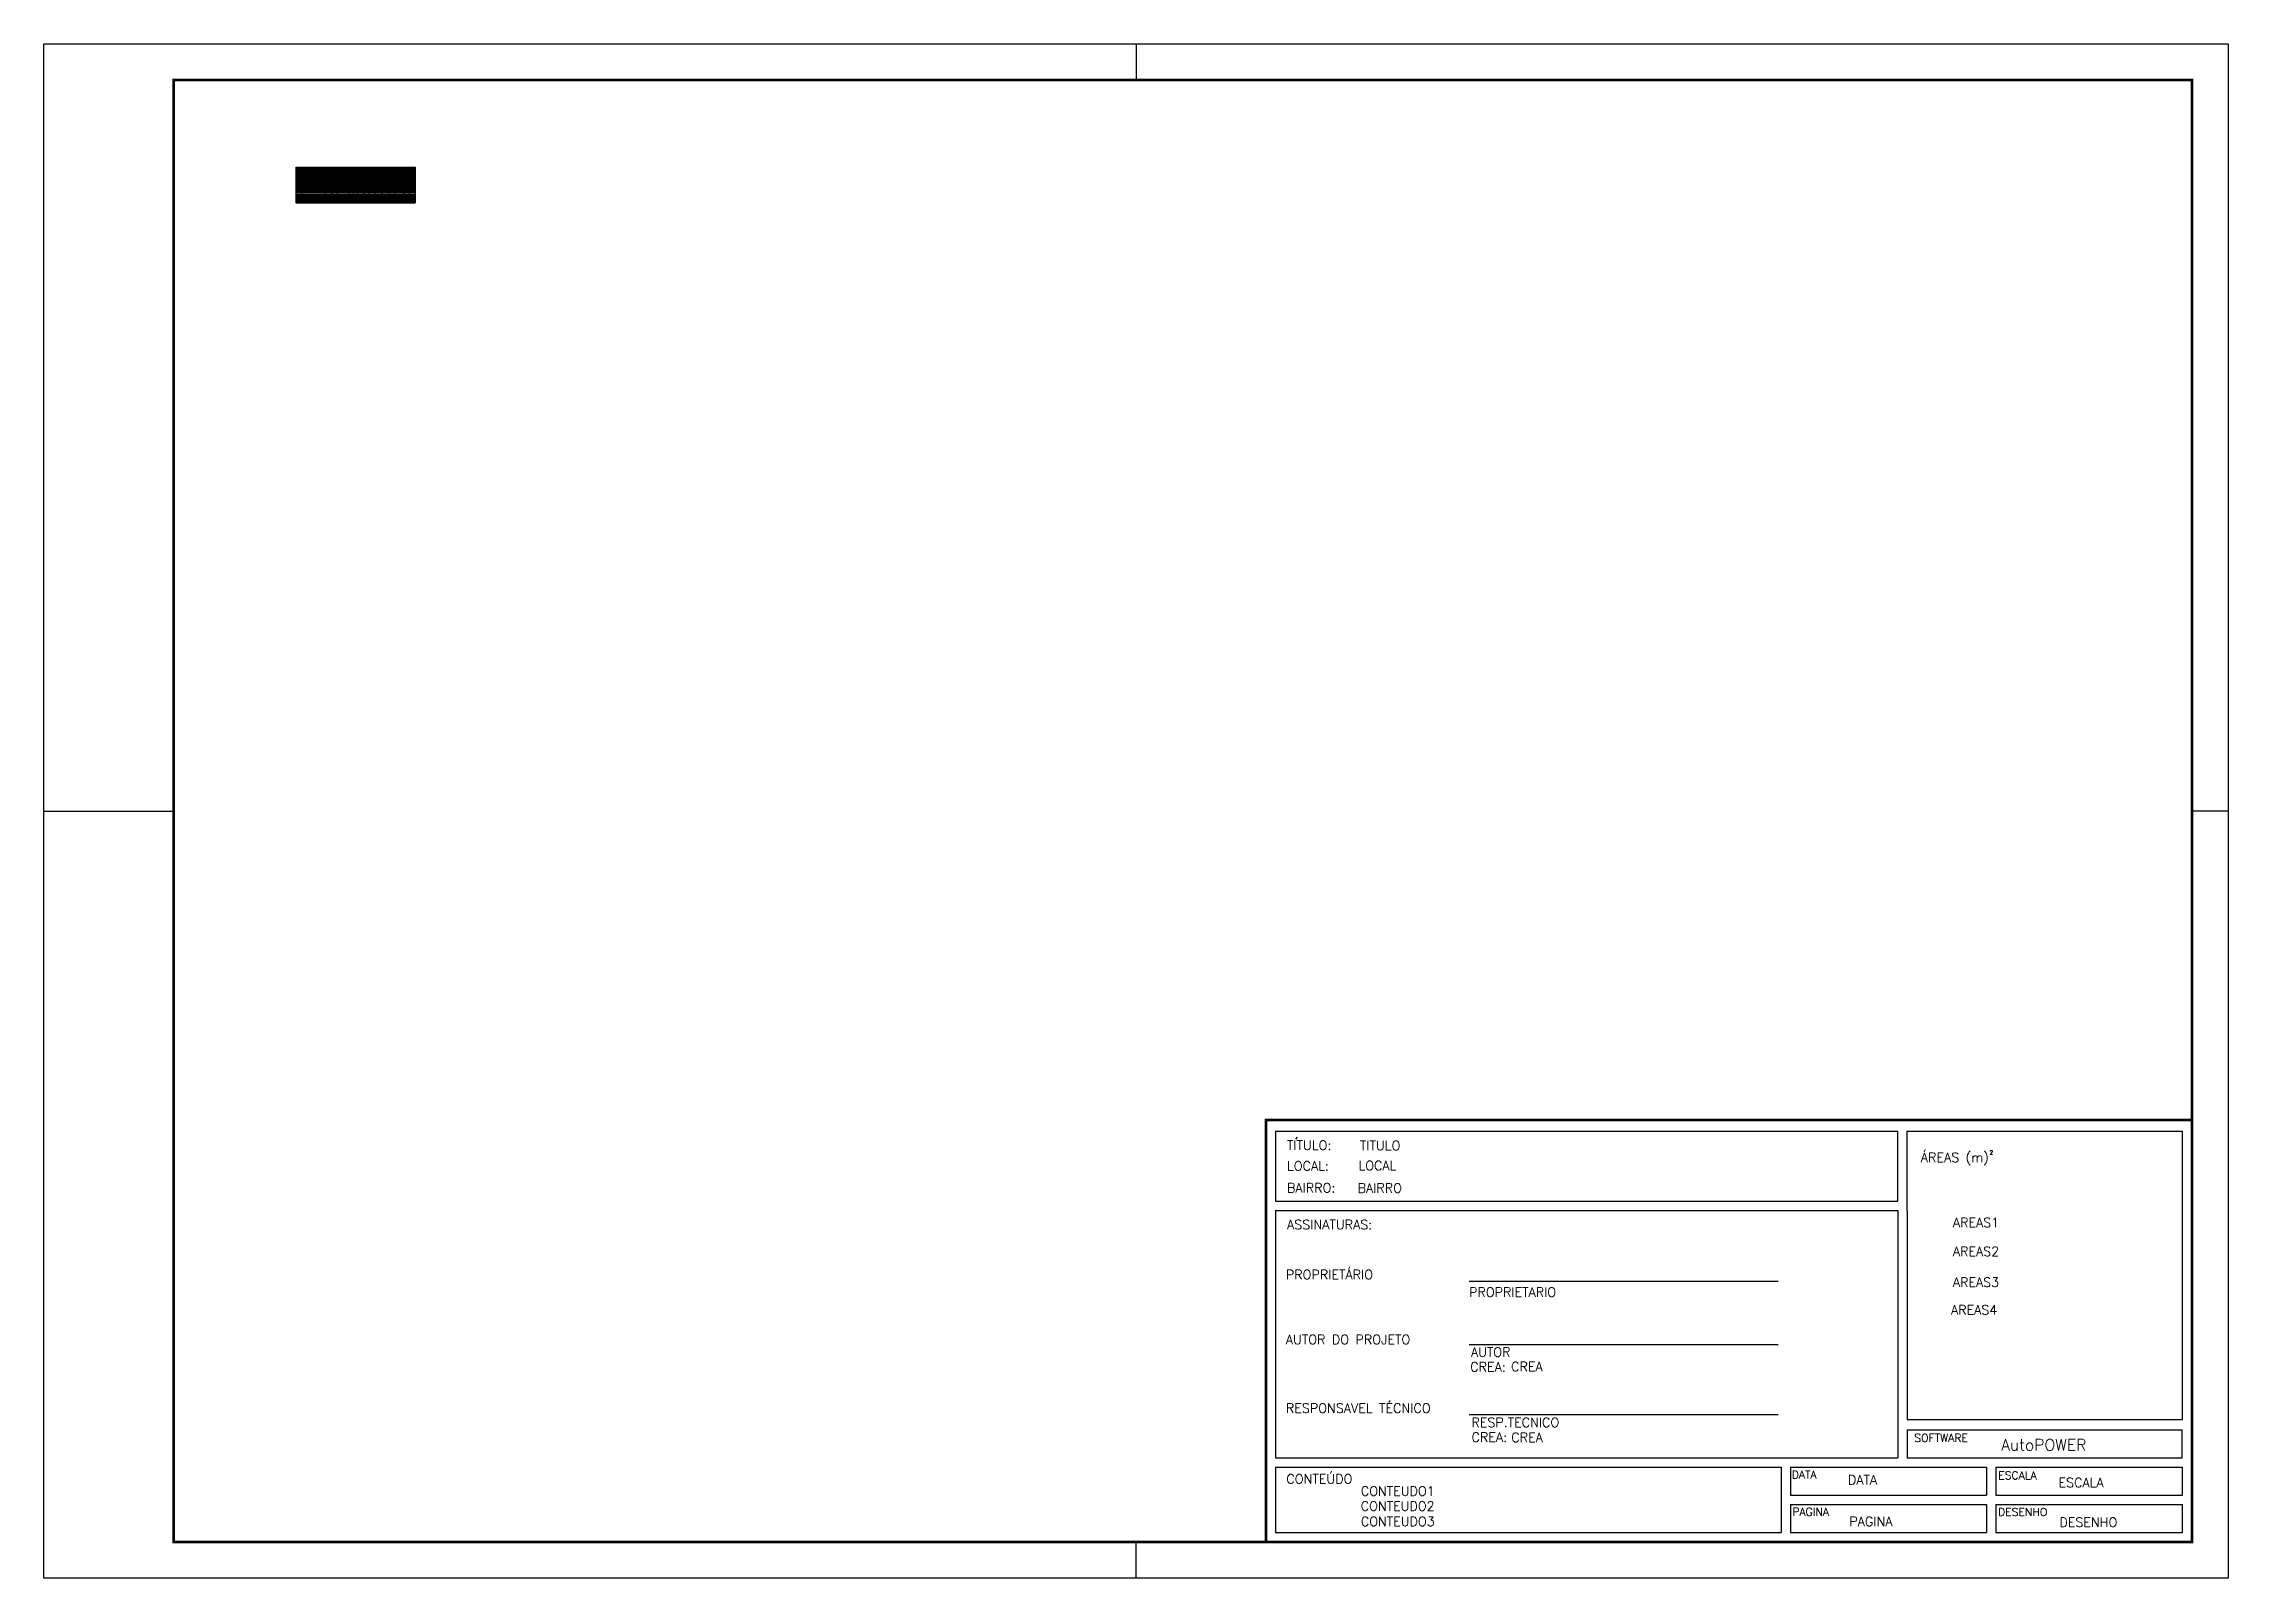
# Model space of a CAD drawing. Extents: x 0 to 420, y 0 to 295.
import ezdxf

# ---------------------------------------------------------------- set-up
doc = ezdxf.new("R2010")
doc.units = 0
doc.header["$MEASUREMENT"] = 0
doc.layers.get('0').update_dxf_attribs({"linetype": 'CONTINUOUS'})
doc.layers.add('MISC', color=7, linetype='CONTINUOUS')
doc.styles.add('ROMANS', font='romans.shx', dxfattribs={"height": 0.002})

# ---------------------------------------------------------------- blocks, each defined once
blk = doc.blocks.new('*T2')
at = {"layer": 'MISC', "color": 0, "linetype": 'ByBlock', "lineweight": -2, "transparency": 16777216}
for p, q in [((0, 0), (22.92, 0)), ((0, 0), (0, -6.84)), ((1.12, 0), (1.12, -6.84)), ((5.64, 0), (5.64, -6.84)), ((6.96, 0), (6.96, -6.84)), ((7.88, 0), (7.88, -6.84)), ((10.1, 0), (10.1, -6.84)), ((11.02, 0), (11.02, -6.84)), ((11.74, 0), (11.74, -6.84)), ((13.06, 0), (13.06, -6.84)), ((13.98, 0), (13.98, -6.84)), ((15.1, 0), (15.1, -6.84)), ((16.52, 0), (16.52, -6.84)), ((17.84, 0), (17.84, -6.84)), ((19.06, 0), (19.06, -6.84)), ((20.68, 0), (20.68, -6.84)), ((21.8, 0), (21.8, -6.84)), ((22.92, 0), (22.92, -6.84)), ((0, -0.25), (22.92, -0.25)), ((0, -0.51), (22.92, -0.51)), ((0, -0.76), (22.92, -0.76)), ((0, -1.01), (22.92, -1.01)), ((0, -1.27), (22.92, -1.27)), ((0, -1.52), (22.92, -1.52)), ((0, -1.77), (22.92, -1.77)), ((0, -2.03), (22.92, -2.03)), ((0, -2.28), (22.92, -2.28)), ((0, -2.53), (22.92, -2.53)), ((0, -2.79), (22.92, -2.79)), ((0, -3.04), (22.92, -3.04)), ((0, -3.29), (22.92, -3.29)), ((0, -3.55), (22.92, -3.55)), ((0, -3.8), (22.92, -3.8)), ((0, -4.05), (22.92, -4.05)), ((0, -4.31), (22.92, -4.31)), ((0, -4.56), (22.92, -4.56)), ((0, -4.81), (22.92, -4.81)), ((0, -5.07), (22.92, -5.07)), ((0, -5.32), (22.92, -5.32)), ((0, -5.57), (22.92, -5.57)), ((0, -5.83), (22.92, -5.83)), ((0, -6.08), (22.92, -6.08)), ((0, -6.33), (22.92, -6.33)), ((0, -6.59), (22.92, -6.59)), ((0, -6.84), (22.92, -6.84))]:
    blk.add_line(p, q, dxfattribs=at)
at = {"layer": 'MISC', "color": 0, "transparency": 16777216, "char_height": 0.1, "attachment_point": 1}
for s, insert, width in [('4', (0.06, -1.58), 1), ('F1', (0.06, -0.06), 1), ('CIRCUITO', (0.06, -0.31), 1), ('1', (0.06, -0.82), 1), ('2', (0.06, -1.07), 1), ('3', (0.06, -1.33), 1), ('5', (0.06, -1.83), 1), ('6', (0.06, -2.09), 1), ('7', (0.06, -2.34), 1), ('8', (0.06, -2.59), 1), ('9', (0.06, -2.85), 1), ('10', (0.06, -3.1), 1), ('11', (0.06, -3.35), 1), ('12', (0.06, -3.61), 1), ('13', (0.06, -3.86), 1), ('14', (0.06, -4.11), 1), ('TOMADAS COZINHA', (1.18, -1.33), 4.4), ('TOMADAS AREA DE SERVIÇO + BANHEIRO EXTERNO', (1.18, -1.58), 4.4), ('TOMADAS AREA DE LAZER + CORREDOR FRONTAL', (1.18, -1.83), 4.4), ('TOMADAS QUARTO + BANHEIRO INTERNO', (1.18, -2.09), 4.4), ('TOMADAS SUÍTE', (1.18, -2.34), 4.4), ('TOMADAS SALA', (1.18, -2.59), 4.4), ('TOMADAS BANHEIRO DA SUÍTE + GARAGEM', (1.18, -2.85), 4.4), ('AR CONDICIONADO QUARTO', (1.18, -3.86), 4.4), ('AR CONDICIONADO SUITE', (1.18, -4.11), 4.4), ('F2', (1.18, -0.06), 4.4), ('DESCRIÇÃO', (1.18, -0.31), 4.4), ('ILUM. EXTERNA', (1.18, -0.82), 4.4), ('ILUM. INTERNA', (1.18, -1.07), 4.4), ('CHUVEIRO SUÍTE', (1.18, -3.1), 4.4), ('CHUVEIRO SOCIAL', (1.18, -3.35), 4.4), ('MÁQ. LAVAR', (1.18, -3.61), 4.4), ('F3', (5.7, -0.06), 1.2), ('ILUMINAÇÃO', (5.7, -0.31), 1.2), ('100 VA', (5.7, -0.57), 1.2), ('8', (5.7, -0.82), 1.2), ('13', (5.7, -1.07), 1.2), ('F4', (7.02, -0.06), 0.8), ('200 VA', (7.02, -0.57), 0.8), ('2', (7.02, -0.82), 0.8), ('2', (7.02, -1.07), 0.8), ('TOMADA DE USO GERAL', (7.94, -0.31), 2.1), ('F5', (7.94, -0.06), 2.1), ('100 VA', (7.94, -0.57), 2.1), ('3', (7.94, -1.33), 2.1), ('1', (7.94, -1.58), 2.1), ('1', (7.94, -1.83), 2.1), ('1', (7.94, -2.09), 2.1), ('2', (7.94, -2.34), 2.1), ('2', (7.94, -2.59), 2.1), ('4', (10.16, -2.09), 0.8), ('F6', (10.16, -0.06), 0.8), ('600 VA', (10.16, -0.57), 0.8), ('3', (10.16, -1.33), 0.8), ('3', (10.16, -1.58), 0.8), ('3', (10.16, -1.83), 0.8), ('3', (10.16, -2.34), 0.8), ('3', (10.16, -2.59), 0.8), ('3', (10.16, -2.85), 0.8), ('TUE', (11.08, -0.31), 0.6), ('F7', (11.08, -0.06), 0.6), ('(VA)', (11.08, -0.57), 0.6), ('5400', (11.08, -3.1), 0.6), ('5400', (11.08, -3.35), 0.6), ('2625', (11.08, -3.61), 0.6), ('1650', (11.08, -3.86), 0.6), ('1650', (11.08, -4.11), 0.6), ('F8', (11.8, -0.06), 1.2), ('POT. TOTAL', (11.8, -0.31), 1.2), ('(VA)', (11.8, -0.57), 1.2), ('1200', (11.8, -0.82), 1.2), ('1700', (11.8, -1.07), 1.2), ('2100', (11.8, -1.33), 1.2), ('1900', (11.8, -1.58), 1.2), ('1900', (11.8, -1.83), 1.2), ('2500', (11.8, -2.09), 1.2), ('2000', (11.8, -2.34), 1.2), ('2000', (11.8, -2.59), 1.2), ('1800', (11.8, -2.85), 1.2), ('5400', (11.8, -3.1), 1.2), ('5400', (11.8, -3.35), 1.2), ('2625', (11.8, -3.61), 1.2), ('1650', (11.8, -3.86), 1.2), ('1650', (11.8, -4.11), 1.2), ('TENSÃO', (13.12, -0.31), 0.8), ('F9', (13.12, -0.06), 0.8), ('(V)', (13.12, -0.57), 0.8), ('127', (13.12, -0.82), 0.8), ('127', (13.12, -1.07), 0.8), ('127', (13.12, -1.33), 0.8), ('127', (13.12, -1.58), 0.8), ('127', (13.12, -1.83), 0.8), ('127', (13.12, -2.09), 0.8), ('127', (13.12, -2.34), 0.8), ('127', (13.12, -2.59), 0.8), ('127', (13.12, -2.85), 0.8), ('220', (13.12, -3.1), 0.8), ('220', (13.12, -3.35), 0.8), ('220', (13.12, -3.61), 0.8), ('220', (13.12, -3.86), 0.8), ('220', (13.12, -4.11), 0.8), ('F10', (14.04, -0.06), 1), ('CORRENTE', (14.04, -0.31), 1), ('(A)', (14.04, -0.57), 1), ('9,45', (14.04, -0.82), 1), ('13,39', (14.04, -1.07), 1), ('16,54', (14.04, -1.33), 1), ('14,96', (14.04, -1.58), 1), ('14,96', (14.04, -1.83), 1), ('19,69', (14.04, -2.09), 1), ('15,75', (14.04, -2.34), 1), ('15,75', (14.04, -2.59), 1), ('14,17', (14.04, -2.85), 1), ('24,55', (14.04, -3.1), 1), ('24,55', (14.04, -3.35), 1), ('11,93', (14.04, -3.61), 1), ('7,50', (14.04, -3.86), 1), ('7,50', (14.04, -4.11), 1), ('F11', (15.16, -0.06), 1.3), ('F. POTÊNCIA', (15.16, -0.31), 1.3), ('-', (15.16, -0.57), 1.3), ('1,00', (15.16, -0.82), 1.3), ('1,00', (15.16, -1.07), 1.3), ('0,80', (15.16, -1.33), 1.3), ('0,80', (15.16, -1.58), 1.3), ('0,80', (15.16, -1.83), 1.3), ('0,80', (15.16, -2.09), 1.3), ('0,80', (15.16, -2.34), 1.3), ('0,80', (15.16, -2.59), 1.3), ('0,80', (15.16, -2.85), 1.3), ('1,00', (15.16, -3.1), 1.3), ('1,00', (15.16, -3.35), 1.3), ('0,80', (15.16, -3.61), 1.3), ('0,80', (15.16, -3.86), 1.3), ('0,80', (15.16, -4.11), 1.3), ('4,00', (16.58, -1.07), 1.2), ('4,00', (16.58, -1.33), 1.2), ('4,00', (16.58, -1.58), 1.2), ('4,00', (16.58, -1.83), 1.2), ('4,00', (16.58, -2.34), 1.2), ('4,00', (16.58, -2.59), 1.2), ('4,00', (16.58, -2.85), 1.2), ('F12', (16.58, -0.06), 1.2), ('SECÇÃO', (16.58, -0.31), 1.2), ('(mm²)', (16.58, -0.57), 1.2), ('2,50', (16.58, -0.82), 1.2), ('6,00', (16.58, -2.09), 1.2), ('10,00', (16.58, -3.1), 1.2), ('10,00', (16.58, -3.35), 1.2), ('2,50', (16.58, -3.61), 1.2), ('2,50', (16.58, -3.86), 1.2), ('2,50', (16.58, -4.11), 1.2), ('40,00', (17.9, -2.85), 1.1), ('40,00', (17.9, -3.1), 1.1), ('F13', (17.9, -0.06), 1.1), ('DISJUNTOR', (17.9, -0.31), 1.1), ('(A)', (17.9, -0.57), 1.1), ('20,00', (17.9, -0.82), 1.1), ('20,00', (17.9, -1.07), 1.1), ('20,00', (17.9, -1.33), 1.1), ('20,00', (17.9, -1.58), 1.1), ('25,00', (17.9, -1.83), 1.1), ('20,00', (17.9, -2.09), 1.1), ('20,00', (17.9, -2.34), 1.1), ('20,00', (17.9, -2.59), 1.1), ('16,00', (17.9, -3.35), 1.1), ('10,00', (17.9, -3.61), 1.1), ('10,00', (17.9, -3.86), 1.1), ('6,00', (17.9, -4.11), 1.1), ('F14', (19.12, -0.06), 1.5), ('BALANCEAMENTO', (19.12, -0.31), 1.5), ('R', (19.12, -0.57), 1.5), ('1520,00', (19.12, -1.83), 1.5), ('2000,00', (19.12, -2.09), 1.5), ('2700,00', (19.12, -3.1), 1.5), ('2700,00', (19.12, -3.35), 1.5), ('2100,00', (19.12, -3.61), 1.5), ('F15', (20.74, -0.06), 1), ('S', (20.74, -0.57), 1), ('1700,00', (20.74, -1.07), 1), ('1680,00', (20.74, -1.33), 1), ('1600,00', (20.74, -2.59), 1), ('2700,00', (20.74, -3.1), 1), ('1320,00', (20.74, -3.86), 1), ('T', (21.86, -0.57), 1), ('F16', (21.86, -0.06), 1), ('1200,00', (21.86, -0.82), 1), ('1520,00', (21.86, -1.58), 1), ('1600,00', (21.86, -2.34), 1), ('1440,00', (21.86, -2.85), 1), ('2700,00', (21.86, -3.35), 1), ('1320,00', (21.86, -4.11), 1), ('15', (0.06, -4.37), 1), ('16', (0.06, -4.62), 1), ('17', (0.06, -4.87), 1), ('18', (0.06, -5.13), 1), ('19', (0.06, -5.38), 1), ('20', (0.06, -5.63), 1), ('21', (0.06, -5.89), 1), ('22', (0.06, -6.14), 1), ('ALIMENTADOR', (1.18, -6.14), 4.4), ('BOMBA PISCINA', (1.18, -4.37), 4.4), ('FORNO MICROONDAS', (1.18, -4.62), 4.4), ('MOTOR DO PORTÃO', (1.18, -4.87), 4.4), ('CIRCUITO RESERVA', (1.18, -5.13), 4.4), ('CIRCUITO RESERVA', (1.18, -5.38), 4.4), ('CIRCUITO RESERVA', (1.18, -5.63), 4.4), ('CIRCUITO RESERVA', (1.18, -5.89), 4.4), ('1', (10.16, -5.13), 0.8), ('1', (10.16, -5.38), 0.8), ('1', (10.16, -5.63), 0.8), ('1', (10.16, -5.89), 0.8), ('400', (11.08, -4.37), 0.6), ('1760', (11.08, -4.62), 0.6), ('300', (11.08, -4.87), 0.6), ('400', (11.8, -4.37), 1.2), ('1760', (11.8, -4.62), 1.2), ('300', (11.8, -4.87), 1.2), ('600', (11.8, -5.13), 1.2), ('600', (11.8, -5.38), 1.2), ('600', (11.8, -5.63), 1.2), ('600', (11.8, -5.89), 1.2), ('38685', (11.8, -6.14), 1.2), ('127', (13.12, -4.37), 0.8), ('220', (13.12, -4.62), 0.8), ('220', (13.12, -4.87), 0.8), ('127', (13.12, -5.13), 0.8), ('127', (13.12, -5.38), 0.8), ('127', (13.12, -5.63), 0.8), ('127', (13.12, -5.89), 0.8), ('380', (13.12, -6.14), 0.8), ('4,72', (14.04, -5.13), 1), ('4,72', (14.04, -5.38), 1), ('4,72', (14.04, -5.63), 1), ('4,72', (14.04, -5.89), 1), ('3,15', (14.04, -4.37), 1), ('8,00', (14.04, -4.62), 1), ('1,36', (14.04, -4.87), 1), ('101,80', (14.04, -6.14), 1), ('0,80', (15.16, -4.37), 1.3), ('0,92', (15.16, -4.62), 1.3), ('0,80', (15.16, -4.87), 1.3), ('0,80', (15.16, -5.13), 1.3), ('0,80', (15.16, -5.38), 1.3), ('0,80', (15.16, -5.63), 1.3), ('0,80', (15.16, -5.89), 1.3), ('0,80', (15.16, -6.14), 1.3), ('2,50', (16.58, -4.37), 1.2), ('2,50', (16.58, -4.62), 1.2), ('2,50', (16.58, -4.87), 1.2), ('2,50', (16.58, -5.13), 1.2), ('2,50', (16.58, -5.38), 1.2), ('2,50', (16.58, -5.63), 1.2), ('2,50', (16.58, -5.89), 1.2), ('FASE: 35', (16.58, -6.14), 1.2), ('NEUTRO: 25', (16.58, -6.39), 1.2), ('PE: 25', (16.58, -6.65), 1.2), ('10,00', (17.9, -4.37), 1.1), ('10,00', (17.9, -4.62), 1.1), ('10,00', (17.9, -4.87), 1.1), ('10,00', (17.9, -5.13), 1.1), ('10,00', (17.9, -5.38), 1.1), ('10,00', (17.9, -5.63), 1.1), ('100,00', (17.9, -5.89), 1.1), ('0,00', (17.9, -6.14), 1.1), ('320,00', (19.12, -4.37), 1.5), ('11340,00', (19.12, -6.14), 1.5), ('480,00', (20.74, -5.13), 1), ('480,00', (20.74, -5.38), 1), ('480,00', (20.74, -5.63), 1), ('480,00', (20.74, -5.89), 1), ('240,00', (20.74, -4.87), 1), ('11160,00', (20.74, -6.14), 1), ('1619,20', (21.86, -4.62), 1), ('11399,20', (21.86, -6.14), 1)]:
    blk.add_mtext(s, dxfattribs=dict(at, insert=insert, width=width))

msp = doc.modelspace()

# ---------------------------------------------------------------- linework, layer by layer
for p, q in [((0, 0), (0, 295)), ((0, 295), (420, 295)), ((210, 295), (210, 288)), ((420, 295), (420, 0)), ((0, 147.5), (25, 147.5)), ((420, 147.5), (413, 147.5)), ((240.73, 84.44), (241.08, 84.8)), ((274.07, 57.14), (333.48, 57.14)), ((274.07, 44.94), (333.48, 44.94)), ((274.07, 31.5), (333.48, 31.5)), ((210, 0), (210, 7)), ((420, 0), (0, 0))]:
    msp.add_line(p, q)
at = {"const_width": 0.5}
msp.add_lwpolyline([(25, 7), (25, 288), (413, 288), (413, 7)], close=True, dxfattribs=at)
msp.add_lwpolyline([(235, 88.12), (235, 7), (413, 7), (413, 88.12), (235, 88.12)], dxfattribs=at)
for points in [[(236.79, 72.51), (356.46, 72.51), (356.46, 85.97)], [(236.79, 85.97), (236.79, 72.51)], [(236.79, 85.97), (356.46, 85.97)], [(358.26, 70.72), (358.26, 85.97)], [(358.26, 85.97), (411.21, 85.97)], [(411.21, 30.55), (411.21, 85.97)], [(236.79, 70.72), (356.46, 70.72)], [(236.79, 70.72), (236.79, 23.15)], [(356.46, 70.72), (356.46, 23.15)], [(358.26, 70.72), (358.26, 30.55)], [(358.26, 30.55), (411.21, 30.55)], [(358.24, 28.56), (411.14, 28.56)], [(358.24, 28.56), (358.24, 23.18)], [(411.14, 23.18), (411.14, 28.56)], [(236.79, 23.15), (356.46, 23.15)], [(236.79, 21.36), (334.03, 21.36)], [(236.79, 21.36), (236.79, 8.79), (334.03, 8.79)], [(334.03, 21.36), (334.03, 8.79)], [(335.82, 21.36), (335.82, 15.97)], [(335.82, 21.36), (373.51, 21.36)], [(358.24, 23.18), (411.14, 23.18)], [(373.51, 21.36), (373.51, 15.97)], [(375.31, 21.36), (375.31, 15.97)], [(375.31, 21.36), (411.21, 21.36)], [(411.21, 15.97), (411.21, 21.36)], [(335.82, 15.97), (373.51, 15.97)], [(335.82, 14.18), (335.82, 8.79)], [(335.82, 14.18), (373.51, 14.18)], [(373.51, 14.18), (373.51, 8.79)], [(375.31, 15.97), (411.21, 15.97)], [(375.31, 14.18), (375.31, 8.79)], [(375.31, 14.18), (411.21, 14.18)], [(375.31, 8.79), (411.21, 8.79), (411.21, 14.18)], [(335.82, 8.79), (373.51, 8.79)]]:
    msp.add_lwpolyline(points)

# ---------------------------------------------------------------- block references
msp.add_blockref('*T2', (48.5, 271.24))

# ---------------------------------------------------------------- texts
at = {"style": 'ROMANS'}
for s, height, p in [('TITULO:', 1.795, (239.02, 82.34)), ('LOCAL:', 1.795, (239.02, 78.38)), ('ÁREAS (m)', 1.795, (360.89, 80.01)), ('2', 0.787, (374.1, 81.47)), ('BAIRRO:', 1.795, (239.02, 74.17)), ('ASSINATURAS:', 1.7949, (239.04, 67.09)), ('PROPRIETÁRIO', 1.7949, (238.8, 57.49)), ('AUTOR DO PROJETO', 1.7949, (238.8, 45.01)), ('CREA: ', 1.795, (274.25, 39.75)), ('RESPONSAVEL TÉCNICO', 1.7949, (238.8, 31.81)), ('CREA: ', 1.795, (274.5, 26.23)), ('SOFTWARE', 1.526, (359.62, 26.23)), ('CONTEÚDO', 1.795, (238.91, 18.2)), ('DATA', 1.526, (336.07, 19.16)), ('ESCALA', 1.526, (375.77, 19.02)), ('PAGINA', 1.526, (336.18, 12.03)), ('DESENHO', 1.526, (375.73, 11.98))]:
    msp.add_text(s, height=height, dxfattribs=at).set_placement(p)
at = {"color": 1, "ltscale": 5, "style": 'ROMANS'}
msp.add_text('AutoPOWER', height=2.181, dxfattribs=at).set_placement((376.34, 24.56))
at = {"style": 'ROMANS'}
msp.add_attdef('TITULO', (253.05, 82.29), 'PROJETO DE INSTALAÇÕES ELÉTRICAS', height=1.7949, dxfattribs=at)
at = {"style": 'ROMANS', "flags": 8}
for tag, p, s, height in [('LOCAL', (252.77, 78.44), '', 1.79), ('BAIRRO', (252.61, 74.13), '', 1.79), ('AREAS1', (367.05, 67.5), '', 1.79), ('AREAS2', (367.05, 61.94), '', 1.79), ('PROPRIETARIO', (274.04, 54.11), '', 1.79), ('AREAS3', (367.05, 56.01), '', 1.79), ('AREAS4', (366.69, 50.72), '', 1.79), ('AUTOR', (274.4, 42.59), '', 1.79), ('CREA', (282.12, 39.8), '', 1.79), ('RESP.TECNICO', (274.49, 29.08), '', 1.79), ('CREA', (282.16, 26.2), '', 1.79), ('CONTEUDO1', (253.23, 15.88), '', 1.79), ('DATA', (346.86, 18.04), '01/01/97', 1.795), ('ESCALA', (387.35, 17.5), '1:50', 1.795), ('CONTEUDO2', (253.21, 13), '', 1.79), ('CONTEUDO3', (253.23, 10.04), '', 1.79), ('PAGINA', (347.13, 10.05), '01/01', 1.795), ('DESENHO', (387.53, 9.87), '', 1.79)]:
    msp.add_attdef(tag, p, s, height=height, dxfattribs=at)

doc.saveas('drawing.dxf')
